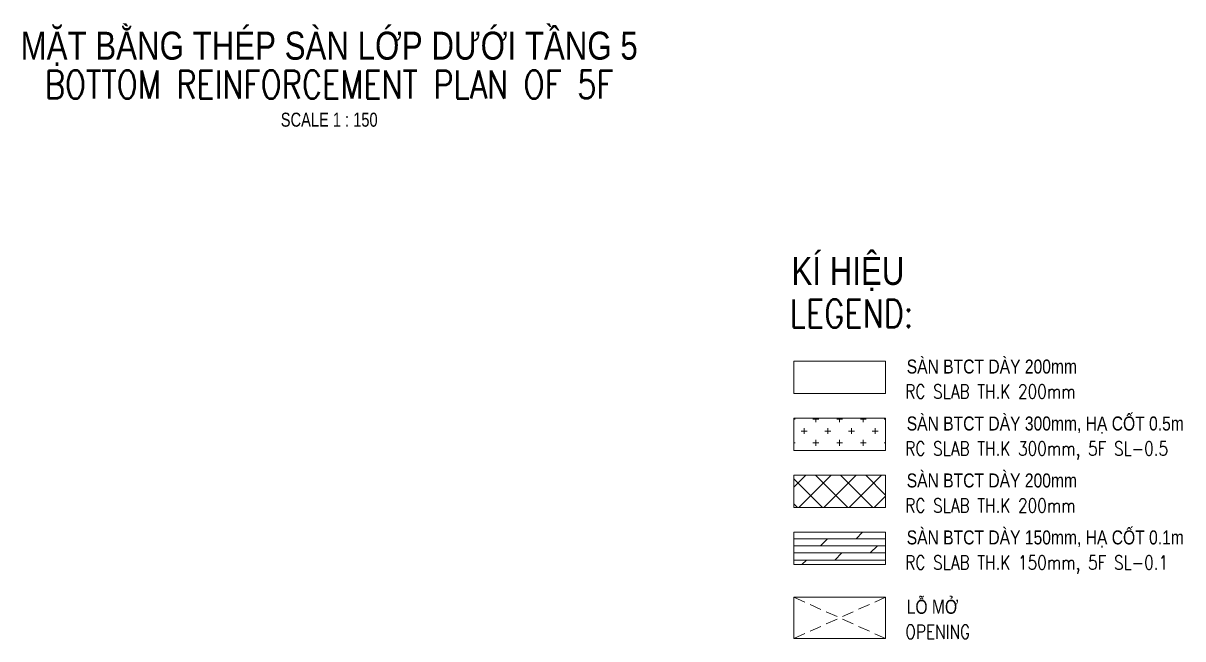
# Model space of a CAD drawing. Header units: millimetres. Extents: x 123850 to 4145305, y -92797 to 45493.
# Drawn here: x 153364 to 184449, y -24398 to -7907 of the extents above; entities that cross this region are included whole.
import ezdxf
from ezdxf.enums import TextEntityAlignment as Align

# ---------------------------------------------------------------- set-up
doc = ezdxf.new("R2010")
doc.units = ezdxf.units.MM
doc.linetypes.add('DASHED2', pattern=[9.525, 6.35, -3.175])
for name, color, linetype, lineweight in [('NDC_S_ANNO', 7, 'Continuous', 20), ('NDC_S_ENG TEXT', 2, 'Continuous', 20), ('NDC_S_ENG TITLE', 3, 'Continuous', 20), ('NDC_S_HATCH MATERIAL', 8, 'Continuous', 13), ('NDC_S_OPENING', 9, 'DASHED2', 13), ('NDC_S_SLAB', 2, 'Continuous', 20), ('NDC_S_TEXT SYMBOL', 7, 'Continuous', 20), ('NDC_S_VN TEXT', 7, 'Continuous', 20), ('NDC_S_VN TITLE', 6, 'Continuous', 35)]:
    doc.layers.add(name, color=color, linetype=linetype, lineweight=lineweight)
doc.styles.add('$0$NDC_EN TXT', font='romans.shx', dxfattribs={"width": 0.8})
doc.styles.add('NDC_ANNO', font='', dxfattribs={"width": 0.8})
doc.styles.add('NDC_EN TXT', font='romans.shx', dxfattribs={"width": 0.8})
doc.styles.add('NDC_VIE TXT', font='arial.ttf', dxfattribs={"width": 0.8})
doc.styles.get('NDC_ANNO').set_extended_font_data('Dotum')

# ---------------------------------------------------------------- blocks, each defined once
blk = doc.blocks.new('Drawing name_symbol')
at = {"layer": 'NDC_S_ENG TITLE', "style": 'NDC_EN TXT', "width": 0.8}
blk.add_attdef('SECTDET1', text='', height=5, dxfattribs=at).set_placement((0, 1.01), align=Align.CENTER)
at = {"layer": 'NDC_S_TEXT SYMBOL', "lineweight": 25, "style": 'NDC_ANNO', "width": 0.8}
blk.add_attdef('SSCALE', text='', height=2.5, dxfattribs=at).set_placement((0, -4), align=Align.CENTER)
at = {"layer": 'NDC_S_VN TITLE', "style": 'NDC_VIE TXT', "width": 0.8}
blk.add_attdef('SECTDET2', text='', height=5, dxfattribs=at).set_placement((0, 7.97), align=Align.CENTER)

msp = doc.modelspace()

# ---------------------------------------------------------------- hatches: boundary and pattern name
at = {"layer": 'NDC_S_HATCH MATERIAL', "ltscale": 100}
h = msp.add_hatch(dxfattribs=at)
h.set_pattern_fill('CROSS', color=256, scale=50)
h.set_pattern_definition([(0, (-29934.87, -10259.27), (317.5, 317.5), [158.75, -476.25]), (90, (-29855.5, -10338.65), (-317.5, 317.5), [158.75, -476.25])])
h.paths.add_polyline_path([(174023, -18490), (174023, -19354), (176481, -19354), (176481, -18490)])
h = msp.add_hatch(dxfattribs=at)
h.set_pattern_fill('ANSI37', color=256, scale=150)
h.set_pattern_definition([(45, (-21857.04, -16184.8), (-336.7596, 336.7596), []), (135, (-21857.04, -16184.8), (-336.7596, -336.7596), [])])
h.paths.add_polyline_path([(174023, -20016), (174023, -20880), (176481, -20880), (176481, -20016)])
h = msp.add_hatch(dxfattribs=at)
h.set_pattern_fill('DOLMIT', color=256, scale=30)
h.set_pattern_definition([(0, (-22048.55, 0), (0, 190.5), []), (45, (-22048.55, 0), (-380.9997, 380.9997), [269.4077, -538.8154])])
h.paths.add_polyline_path([(174023, -21542), (176481, -21542), (176481, -22406), (174023, -22406)])

# ---------------------------------------------------------------- linework, layer by layer
at = {"layer": 'NDC_S_OPENING', "ltscale": 50}
for p, q in [((174023, -23283), (176481, -24391)), ((174023, -24391), (176481, -23283))]:
    msp.add_line(p, q, dxfattribs=at)
at = {"layer": 'NDC_S_SLAB'}
for points in [[(174023, -16964), (176481, -16964), (176481, -17828), (174023, -17828)], [(174023, -18490), (176481, -18490), (176481, -19354), (174023, -19354)], [(174023, -20016), (176481, -20016), (176481, -20880), (174023, -20880)], [(174023, -21542), (176481, -21542), (176481, -22406), (174023, -22406)], [(174023, -23283), (176481, -23283), (176481, -24391), (174023, -24391)]]:
    msp.add_lwpolyline(points, close=True, dxfattribs=at)

# ---------------------------------------------------------------- block references
at = {"layer": 'NDC_S_ANNO', "xscale": 150, "yscale": 150, "zscale": 150}
msp.add_blockref('Drawing name_symbol', (161567, -10079), dxfattribs=at).add_auto_attribs({'SECTDET1': 'BOTTOM REINFORCEMENT PLAN OF 5F', 'SECTDET2': 'MẶT BẰNG THÉP SÀN LỚP DƯỚI TẦNG 5', 'SSCALE': 'SCALE 1 : 150'})

# ---------------------------------------------------------------- texts
at = {"layer": 'NDC_S_ENG TEXT', "style": '$0$NDC_EN TXT', "width": 0.8}
for s, height, p in [('LEGEND:', 750, (173909, -16059)), ('RC SLAB TH.K 200mm', 375, (177010, -17961)), ('RC SLAB TH.K 300mm, 5F SL-0.5', 375, (177010, -19487)), ('RC SLAB TH.K 200mm', 375, (177010, -21013)), ('RC SLAB TH.K 150mm, 5F SL-0.1', 375, (177010, -22539)), ('OPENING', 375, (177010, -24398))]:
    msp.add_text(s, height=height, dxfattribs=at).set_placement(p)
at = {"layer": 'NDC_S_VN TEXT', "style": 'NDC_VIE TXT', "width": 0.8}
msp.add_text('KÍ HIỆU', height=750, dxfattribs=at).set_placement((173959, -14168), align=Align.TOP_LEFT)
for s, p in [('SÀN BTCT DÀY 200mm', (177048, -17292)), ('SÀN BTCT DÀY 300mm, HẠ CỐT 0.5m', (177048, -18818)), ('SÀN BTCT DÀY 200mm', (177048, -20344)), ('SÀN BTCT DÀY 150mm, HẠ CỐT 0.1m', (177048, -21870)), ('LỖ MỞ', (177048, -23729))]:
    msp.add_text(s, height=375, dxfattribs=at).set_placement(p)

doc.saveas('drawing.dxf')
